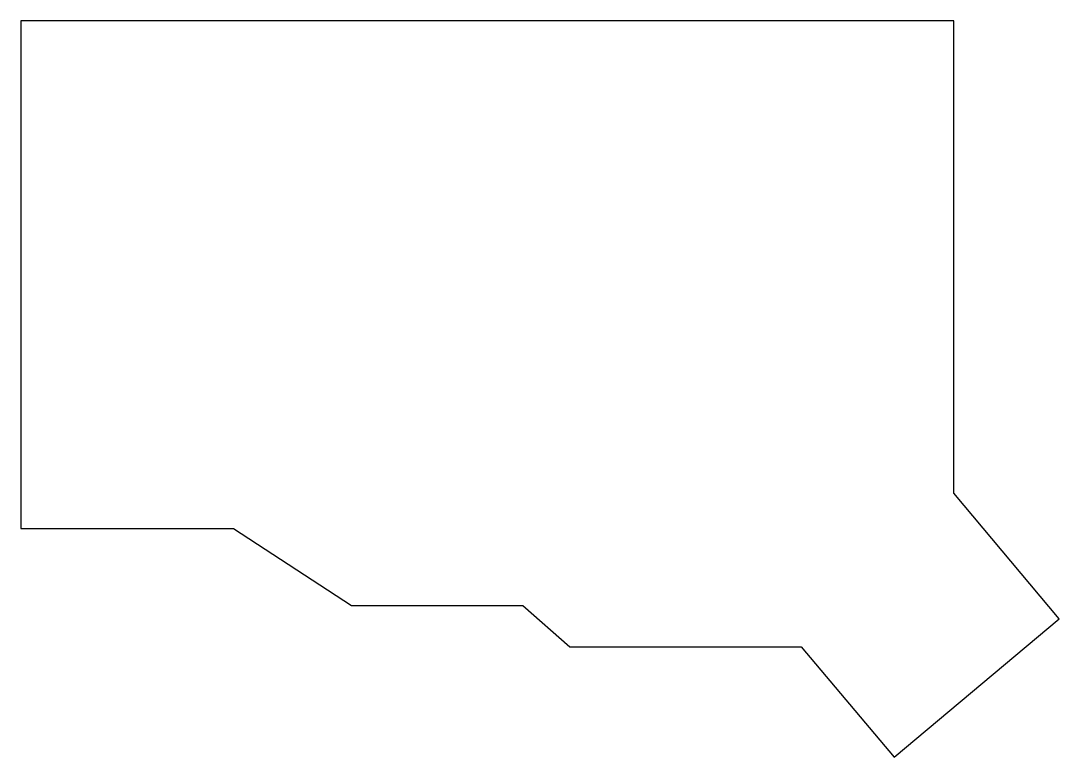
# Model space of a CAD drawing. Header units: millimetres. Extents: x -17 to 159, y -56 to 69.
import ezdxf

# ---------------------------------------------------------------- set-up
doc = ezdxf.new("R2010")
doc.units = ezdxf.units.MM

msp = doc.modelspace()

# ---------------------------------------------------------------- linework, layer by layer
for p, q in [((141, 69), (-17, 69)), ((-17, 69), (-17, -17)), ((141, -10.98), (141, 69)), ((158.85, -32.26), (141, -10.98)), ((-17, -17), (19, -17)), ((19, -17), (39, -30)), ((39, -30), (68, -30)), ((68, -30), (76, -37)), ((130.89, -55.72), (158.85, -32.26)), ((76, -37), (115.18, -37)), ((115.18, -37), (130.89, -55.72))]:
    msp.add_line(p, q)

doc.saveas('drawing.dxf')
